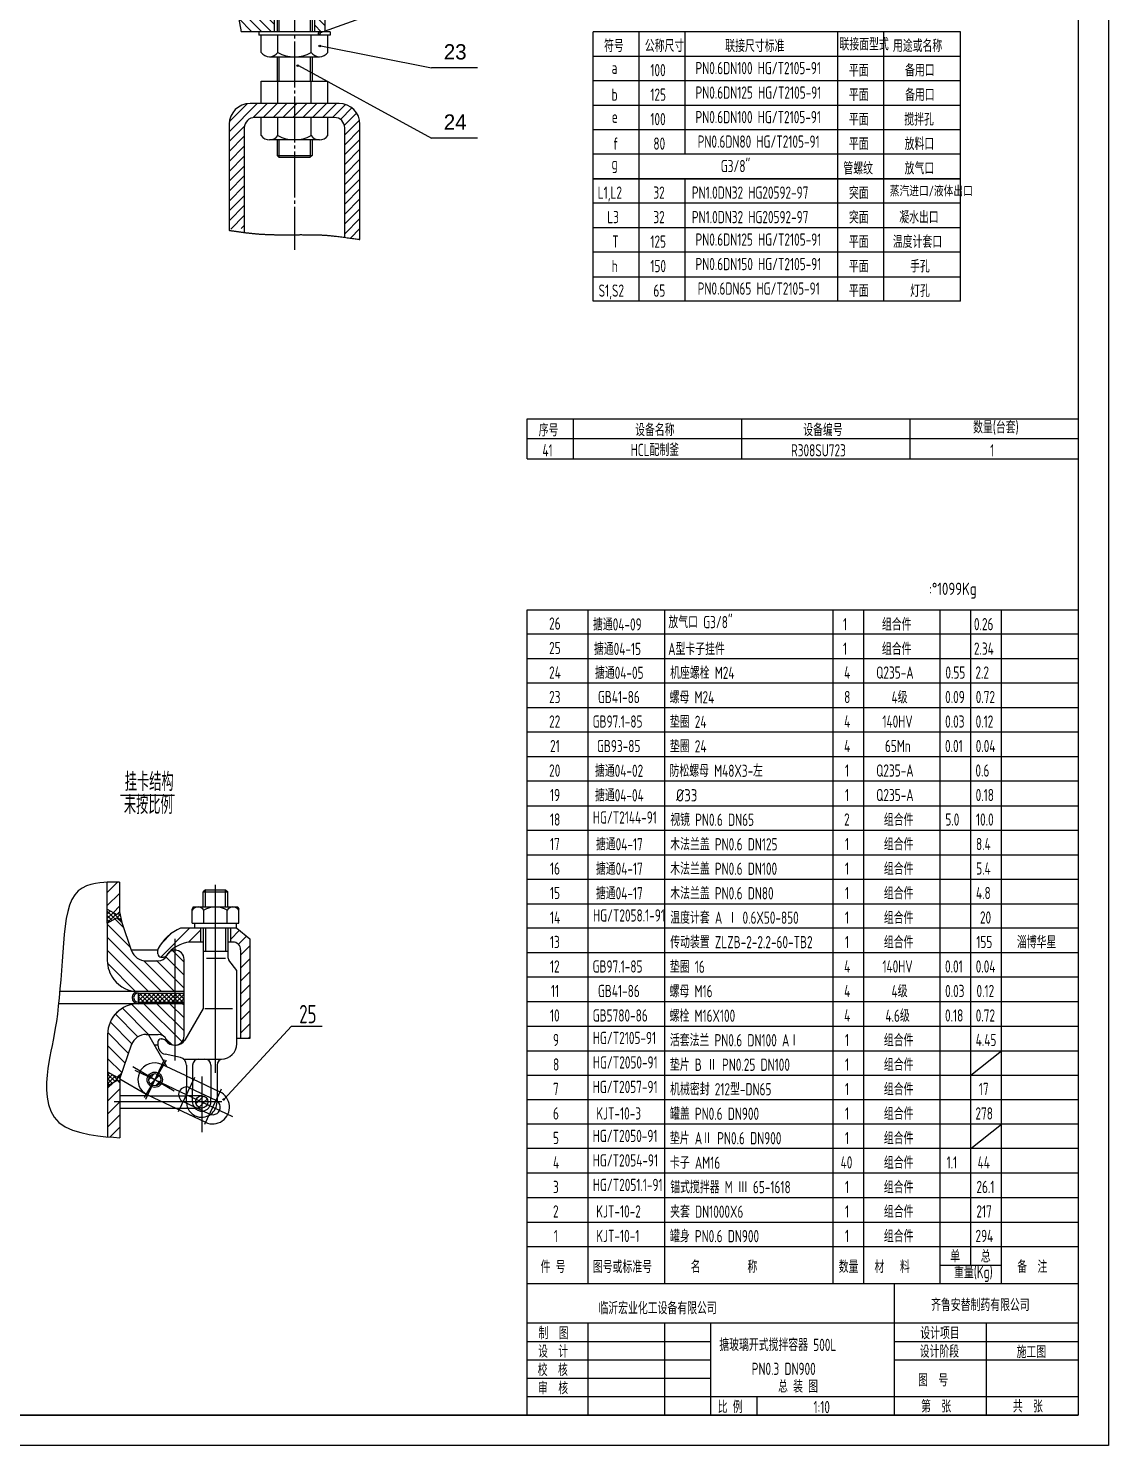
# Model space of a CAD drawing. Extents: x 184 to 1198, y -216 to 625.
# Drawn here: x 845.3 to 1198.3, y -216.1 to 246.8 of the extents above; entities that cross this region are included whole.
import ezdxf

# ---------------------------------------------------------------- set-up
doc = ezdxf.new("R2010")
doc.units = 0
doc.linetypes.add('DASHDOT', pattern=[18, 15, -1, 1, -1])
doc.layers.get('0').update_dxf_attribs({"color": 8, "linetype": 'CONTINUOUS'})
for name, color, linetype in [('0-EQUIPMENT', 7, 'CONTINUOUS'), ('1', 8, 'CONTINUOUS'), ('2', 94, 'DASHDOT')]:
    doc.layers.add(name, color=color, linetype=linetype)
doc.styles.add('HZTXT', font='tssdeng.shx', dxfattribs={"width": 0.8, "bigfont": 'tssdchn.shx'})
doc.styles.add('STYLE1', font='cadt_en.shx', dxfattribs={"width": 0.650136, "bigfont": 'cadt_hz.shx'})

# ---------------------------------------------------------------- blocks, each defined once
blk = doc.blocks.new('*U104')
for p, q in [((940.07, 260.65), (977.04, 291.91)), ((910.66, 282.38), (910.59, 282.33)), ((910.73, 282.43), (910.66, 282.38)), ((910.8, 282.48), (910.73, 282.43)), ((910.87, 282.52), (910.8, 282.48)), ((910.94, 282.57), (910.87, 282.52)), ((911.01, 282.61), (910.94, 282.57)), ((911.08, 282.66), (911.01, 282.61)), ((911.15, 282.7), (911.08, 282.66)), ((911.22, 282.75), (911.15, 282.7)), ((911.28, 282.8), (911.22, 282.75)), ((911.35, 282.85), (911.28, 282.8)), ((911.42, 282.9), (911.35, 282.85)), ((911.48, 282.95), (911.42, 282.9)), ((911.55, 283), (911.48, 282.95)), ((911.61, 283.06), (911.55, 283)), ((911.68, 283.11), (911.61, 283.06)), ((911.74, 283.17), (911.68, 283.11)), ((911.8, 283.24), (911.74, 283.17)), ((911.86, 283.3), (911.8, 283.24)), ((911.92, 283.37), (911.86, 283.3)), ((911.98, 283.44), (911.92, 283.37)), ((912.04, 283.52), (911.98, 283.44)), ((912.09, 283.59), (912.04, 283.52)), ((912.14, 283.67), (912.09, 283.59)), ((912.2, 283.74), (912.14, 283.67)), ((912.25, 283.82), (912.2, 283.74)), ((912.3, 283.9), (912.25, 283.82)), ((912.35, 283.98), (912.3, 283.9)), ((912.39, 284.06), (912.35, 283.98)), ((912.44, 284.14), (912.39, 284.06)), ((912.48, 284.22), (912.44, 284.14)), ((912.52, 284.3), (912.48, 284.22)), ((912.57, 284.38), (912.52, 284.3)), ((912.61, 284.46), (912.57, 284.38)), ((912.65, 284.53), (912.61, 284.46)), ((912.68, 284.61), (912.65, 284.53)), ((912.72, 284.68), (912.68, 284.61)), ((912.75, 284.74), (912.72, 284.68)), ((912.78, 284.8), (912.75, 284.74)), ((912.8, 284.85), (912.78, 284.8)), ((912.82, 284.9), (912.8, 284.85)), ((908.16, 279.74), (908.12, 279.61)), ((908.21, 279.89), (908.16, 279.74)), ((908.27, 280.06), (908.21, 279.89)), ((908.34, 280.23), (908.27, 280.06)), ((908.4, 280.4), (908.34, 280.23)), ((908.47, 280.57), (908.4, 280.4)), ((908.54, 280.71), (908.47, 280.57)), ((908.6, 280.84), (908.54, 280.71)), ((908.66, 280.93), (908.6, 280.84)), ((908.72, 281), (908.66, 280.93)), ((908.77, 281.05), (908.72, 281)), ((908.83, 281.09), (908.77, 281.05)), ((908.88, 281.11), (908.83, 281.09)), ((908.93, 281.12), (908.88, 281.11)), ((908.98, 281.14), (908.93, 281.12)), ((909.04, 281.16), (908.98, 281.14)), ((909.09, 281.19), (909.04, 281.16)), ((909.15, 281.22), (909.09, 281.19)), ((909.21, 281.27), (909.15, 281.22)), ((909.28, 281.32), (909.21, 281.27)), ((909.34, 281.37), (909.28, 281.32)), ((909.41, 281.43), (909.34, 281.37)), ((909.47, 281.48), (909.41, 281.43)), ((909.54, 281.54), (909.47, 281.48)), ((909.61, 281.6), (909.54, 281.54)), ((909.68, 281.65), (909.61, 281.6)), ((909.74, 281.71), (909.68, 281.65)), ((909.81, 281.76), (909.74, 281.71)), ((909.88, 281.82), (909.81, 281.76)), ((909.95, 281.87), (909.88, 281.82)), ((910.02, 281.92), (909.95, 281.87)), ((910.09, 281.97), (910.02, 281.92)), ((910.16, 282.03), (910.09, 281.97)), ((910.23, 282.08), (910.16, 282.03)), ((910.3, 282.13), (910.23, 282.08)), ((910.37, 282.18), (910.3, 282.13)), ((910.44, 282.23), (910.37, 282.18)), ((910.52, 282.28), (910.44, 282.23)), ((910.59, 282.33), (910.52, 282.28)), ((927.15, 276.41), (927.15, 269.04)), ((937.44, 276.41), (937.44, 269.04)), ((927.15, 259.42), (927.15, 245.69)), ((937.44, 259.42), (937.44, 245.69)), ((940.58, 245.28), (977.04, 258.46)), ((940.84, 241.03), (977.04, 233.85)), ((927.15, 237.5), (927.15, 229.57)), ((937.44, 237.5), (937.44, 229.57)), ((933.6, 234.61), (977.04, 210.92)), ((910.91, 216.26), (916.9, 222.25)), ((910.91, 213.03), (920.13, 222.25)), ((918.79, 217.68), (923.37, 222.25)), ((922.03, 217.68), (926.6, 222.25)), ((925.26, 217.68), (929.83, 222.25)), ((928.49, 217.68), (933.07, 222.25)), ((931.73, 217.68), (936.3, 222.25, 6.28)), ((934.96, 217.68), (939.54, 222.25)), ((938.2, 217.68), (942.77, 222.25)), ((941.43, 217.68), (946.01, 222.25)), ((944.67, 217.68), (948.91, 221.92)), ((951.03, 220.81), (947.26, 217.04)), ((952.58, 219.12), (948.59, 215.13)), ((910.91, 209.79), (915.88, 214.77)), ((948.7, 212.01), (953.52, 216.83)), ((948.7, 208.77), (953.68, 213.75)), ((910.91, 206.56), (915.88, 211.53)), ((927.15, 210.36), (927.15, 204.72)), ((937.44, 210.36), (937.44, 204.72)), ((948.7, 205.54), (953.68, 210.52)), ((910.91, 203.32), (915.88, 208.3)), ((910.91, 200.09), (915.88, 205.06)), ((948.7, 202.31), (953.68, 207.28)), ((948.7, 199.07), (953.68, 204.05)), ((910.91, 196.85), (915.88, 201.83)), ((948.7, 195.84), (953.68, 200.81)), ((910.91, 193.62), (915.88, 198.59)), ((910.91, 190.39), (915.88, 195.36)), ((948.7, 192.6), (953.68, 197.58)), ((910.91, 187.15), (915.88, 192.13)), ((948.7, 189.37), (953.68, 194.34)), ((948.7, 186.13), (953.68, 191.11)), ((910.91, 183.92), (915.88, 188.89)), ((911.46, 181.23), (915.88, 185.66)), ((948.7, 182.9), (953.68, 187.87)), ((910.91, 180.84), (911.02, 180.82)), ((911.02, 180.82), (911.16, 180.8)), ((911.16, 180.8), (911.32, 180.77)), ((911.32, 180.77), (911.49, 180.74)), ((911.49, 180.74), (911.69, 180.71)), ((911.69, 180.71), (911.89, 180.68)), ((911.89, 180.68), (912.11, 180.65)), ((912.11, 180.65), (912.34, 180.61)), ((912.34, 180.61), (912.58, 180.58)), ((912.58, 180.58), (912.83, 180.54)), ((912.83, 180.54), (913.07, 180.5)), ((914.85, 181.39), (915.88, 182.42)), ((948.7, 179.66), (953.68, 184.64)), ((953.68, 181.4), (950.58, 178.3)), ((913.07, 180.5), (913.33, 180.47)), ((913.33, 180.47), (913.59, 180.43)), ((913.59, 180.43), (913.84, 180.39)), ((913.84, 180.39), (914.1, 180.36)), ((914.1, 180.36), (914.37, 180.32)), ((914.37, 180.32), (914.62, 180.28)), ((914.62, 180.28), (914.88, 180.25)), ((914.88, 180.25), (915.14, 180.22)), ((915.14, 180.22), (915.4, 180.18)), ((915.4, 180.18), (915.66, 180.15)), ((915.66, 180.15), (915.91, 180.12)), ((915.91, 180.12), (916.17, 180.08)), ((916.17, 180.08), (916.43, 180.05)), ((916.43, 180.05), (916.69, 180.02)), ((916.69, 180.02), (916.95, 179.99)), ((916.95, 179.99), (917.21, 179.96)), ((917.21, 179.96), (917.46, 179.93)), ((917.46, 179.93), (917.72, 179.9)), ((917.72, 179.9), (917.98, 179.88)), ((917.98, 179.88), (918.24, 179.85)), ((918.24, 179.85), (918.5, 179.82)), ((918.5, 179.82), (918.76, 179.8)), ((918.76, 179.8), (919.01, 179.77)), ((919.01, 179.77), (919.27, 179.75)), ((919.27, 179.75), (919.52, 179.73)), ((919.52, 179.73), (919.77, 179.7)), ((919.77, 179.7), (920.03, 179.68)), ((920.03, 179.68), (920.28, 179.66)), ((920.28, 179.66), (920.53, 179.64)), ((920.53, 179.64), (920.77, 179.62)), ((920.77, 179.62), (921.02, 179.61)), ((921.02, 179.61), (921.27, 179.59)), ((921.27, 179.59), (921.51, 179.57)), ((921.51, 179.57), (921.75, 179.56)), ((921.75, 179.56), (921.99, 179.54)), ((921.99, 179.54), (922.23, 179.53)), ((922.23, 179.53), (922.47, 179.52)), ((922.47, 179.52), (922.71, 179.5)), ((922.71, 179.5), (922.95, 179.49)), ((922.95, 179.49), (923.19, 179.48)), ((923.19, 179.48), (923.42, 179.47)), ((923.42, 179.47), (923.66, 179.46)), ((923.66, 179.46), (923.89, 179.45)), ((923.89, 179.45), (924.12, 179.44)), ((924.12, 179.44), (924.36, 179.44)), ((924.36, 179.44), (924.59, 179.43)), ((924.59, 179.43), (924.82, 179.42)), ((924.82, 179.42), (925.05, 179.42)), ((925.05, 179.42), (925.28, 179.41)), ((925.28, 179.41), (925.51, 179.41)), ((925.51, 179.41), (925.74, 179.4)), ((925.74, 179.4), (925.97, 179.4)), ((925.97, 179.4), (926.19, 179.39)), ((926.19, 179.39), (926.42, 179.39)), ((926.42, 179.39), (926.65, 179.39)), ((926.65, 179.39), (926.87, 179.38)), ((926.87, 179.38), (927.1, 179.38)), ((927.1, 179.38), (927.33, 179.38)), ((927.33, 179.38), (927.55, 179.38)), ((927.55, 179.38), (927.78, 179.38)), ((927.78, 179.38), (928, 179.37)), ((928, 179.37), (928.23, 179.37)), ((928.23, 179.37), (928.45, 179.37)), ((928.45, 179.37), (928.67, 179.37)), ((928.67, 179.37), (928.9, 179.37)), ((928.9, 179.37), (929.12, 179.37)), ((929.12, 179.37), (929.34, 179.37)), ((929.34, 179.37), (929.56, 179.37)), ((929.56, 179.37), (929.78, 179.37)), ((929.78, 179.37), (930, 179.38)), ((930, 179.38), (930.22, 179.38)), ((930.22, 179.38), (930.44, 179.38)), ((930.44, 179.38), (930.66, 179.38)), ((930.66, 179.38), (930.88, 179.38)), ((930.88, 179.38), (931.09, 179.38)), ((931.09, 179.38), (931.31, 179.39)), ((931.31, 179.39), (931.53, 179.39)), ((931.53, 179.39), (931.75, 179.39)), ((931.75, 179.39), (931.97, 179.39)), ((931.97, 179.39), (932.18, 179.39)), ((932.18, 179.39), (932.4, 179.4)), ((932.4, 179.4), (932.62, 179.4)), ((932.62, 179.4), (932.84, 179.4)), ((932.84, 179.4), (933.06, 179.4)), ((933.06, 179.4), (933.28, 179.4)), ((933.28, 179.4), (933.5, 179.4)), ((933.5, 179.4), (933.72, 179.4)), ((933.72, 179.4), (933.95, 179.4)), ((933.95, 179.4), (934.17, 179.41)), ((934.17, 179.41), (934.4, 179.41)), ((934.4, 179.41), (934.62, 179.41)), ((934.62, 179.41), (934.85, 179.4)), ((934.85, 179.4), (935.08, 179.4)), ((935.08, 179.4), (935.31, 179.4)), ((935.31, 179.4), (935.54, 179.4)), ((935.54, 179.4), (935.78, 179.4)), ((935.78, 179.4), (936.01, 179.4)), ((936.01, 179.4), (936.25, 179.39)), ((936.25, 179.39), (936.48, 179.39)), ((936.48, 179.39), (936.72, 179.39)), ((936.72, 179.39), (936.95, 179.38)), ((936.95, 179.38), (937.19, 179.38)), ((937.19, 179.38), (937.42, 179.37)), ((937.42, 179.37), (937.65, 179.37)), ((937.65, 179.37), (937.88, 179.37)), ((937.88, 179.37), (938.11, 179.36)), ((938.11, 179.36), (938.34, 179.36)), ((938.34, 179.36), (938.57, 179.35)), ((938.57, 179.35), (938.79, 179.35)), ((938.79, 179.35), (939.01, 179.34)), ((939.01, 179.34), (939.23, 179.34)), ((939.23, 179.34), (939.44, 179.34)), ((939.44, 179.34), (939.65, 179.33)), ((939.65, 179.33), (939.86, 179.33)), ((939.86, 179.33), (940.06, 179.32)), ((940.06, 179.32), (940.27, 179.32)), ((940.27, 179.32), (940.47, 179.31)), ((940.47, 179.31), (940.67, 179.31)), ((940.67, 179.31), (940.87, 179.3)), ((940.87, 179.3), (941.07, 179.3)), ((941.07, 179.3), (941.27, 179.29)), ((941.27, 179.29), (941.48, 179.28)), ((941.48, 179.28), (941.68, 179.27)), ((941.68, 179.27), (941.9, 179.26)), ((941.9, 179.26), (942.11, 179.25)), ((942.11, 179.25), (942.34, 179.24)), ((942.34, 179.24), (942.57, 179.22)), ((942.57, 179.22), (942.81, 179.21)), ((942.81, 179.21), (943.07, 179.19)), ((943.07, 179.19), (943.34, 179.16)), ((943.34, 179.16), (943.62, 179.14)), ((943.62, 179.14), (943.91, 179.11)), ((943.91, 179.11), (944.23, 179.08)), ((944.23, 179.08), (944.56, 179.04)), ((944.56, 179.04), (944.91, 179)), ((944.91, 179), (945.27, 178.96)), ((945.27, 178.96), (945.65, 178.92)), ((945.65, 178.92), (946.04, 178.87)), ((946.04, 178.87), (946.44, 178.82)), ((946.44, 178.82), (946.85, 178.77)), ((946.85, 178.77), (947.27, 178.72)), ((947.27, 178.72), (947.7, 178.66)), ((947.7, 178.66), (948.13, 178.6)), ((948.13, 178.6), (948.57, 178.54)), ((948.57, 178.54), (949.01, 178.48)), ((949.01, 178.48), (949.45, 178.42)), ((949.45, 178.42), (949.89, 178.36)), ((949.89, 178.36), (950.33, 178.3)), ((950.33, 178.3), (950.78, 178.24)), ((950.78, 178.24), (951.21, 178.18)), ((951.21, 178.18), (951.64, 178.12)), ((951.64, 178.12), (952.06, 178.06)), ((952.06, 178.06), (952.45, 178)), ((952.45, 178), (952.82, 177.95)), ((952.82, 177.95), (953.15, 177.9)), ((953.15, 177.9), (953.44, 177.86)), ((953.44, 177.86), (953.68, 177.82))]:
    blk.add_line(p, q)
for centre in [(939.78, 260.65), (940.37, 245.1), (940.55, 241.03), (933.32, 234.61)]:
    blk.add_circle(centre, 0.286)
at = {"layer": '1'}
for p, q in [((992.04, 291.91), (977.04, 291.91, 1)), ((917.54, 263.13), (912.82, 284.9)), ((913.19, 283.18), (912.92, 283.45)), ((910.99, 266.36), (908.12, 279.61)), ((915.88, 270.79), (908.41, 278.26)), ((914.98, 274.92), (909.11, 280.8)), ((914.09, 279.05), (911.02, 282.13)), ((916.78, 266.66), (909.31, 274.13)), ((926.57, 275.84), (927.15, 276.41)), ((926.57, 275.84), (926.57, 269.04)), ((938.01, 275.84), (926.57, 275.84)), ((927.15, 276.41), (937.44, 276.41)), ((938.01, 275.84), (937.44, 276.41)), ((938.01, 275.84), (938.01, 269.04)), ((917.98, 262.23), (910.2, 270)), ((940.46, 269.04), (924.12, 269.04, 6.28)), ((910.99, 266.36), (914.85, 245.69)), ((925.72, 251.25), (911.08, 265.89)), ((921.4, 261.42), (921.4, 267.61, 6.28)), ((926.84, 261.42), (926.84, 267.61)), ((937.74, 261.42), (937.74, 267.61, 6.28)), ((943.19, 261.42), (943.19, 267.61)), ((925.72, 248.02), (911.82, 261.91)), ((925.72, 254.49), (919.99, 260.21)), ((943.19, 261.42), (921.4, 261.42)), ((922.83, 261.42), (922.83, 259.42)), ((942.3, 259.42), (922.9, 259.42)), ((925.72, 257.72), (924.02, 259.42)), ((925.72, 245.69), (925.72, 259.42)), ((926.57, 259.42), (926.57, 245.69)), ((933.37, 261.42), (931.37, 259.42)), ((932.29, 259.42), (934.29, 261.42)), ((938.01, 259.42), (938.01, 245.69)), ((938.87, 245.69), (938.87, 259.42)), ((942.3, 257.31), (940.19, 259.42, 1)), ((941.76, 261.42), (941.76, 259.42)), ((942.3, 245.69), (942.3, 259.42)), ((924.8, 245.69), (912.57, 257.93)), ((942.3, 254.08), (938.87, 257.51)), ((992.04, 258.46), (977.04, 258.46)), ((921.57, 245.69), (913.31, 253.96)), ((918.34, 245.69), (914.05, 249.98)), ((942.3, 250.84), (938.87, 254.27)), ((942.3, 247.61), (938.87, 251.04)), ((915.1, 245.69), (914.79, 246)), ((943.94, 245.69), (914.85, 245.69)), ((920.63, 245.69), (920.63, 244.55)), ((940.98, 245.69), (938.87, 247.8)), ((943.94, 245.69), (943.94, 244.55)), ((943.94, 244.55), (920.63, 244.55)), ((921.4, 238.93), (921.4, 244.55)), ((926.84, 238.93), (926.84, 244.55)), ((937.74, 238.93), (937.74, 244.55, 6.28)), ((943.19, 238.93), (943.19, 244.55)), ((924.12, 237.5), (940.46, 237.5)), ((926.57, 237.5), (926.57, 229.57, 6.28)), ((938.01, 237.5), (938.01, 229.57)), ((992.04, 233.85), (977.04, 233.85)), ((921.4, 222.25), (921.4, 229.57)), ((921.4, 229.57), (943.19, 229.57)), ((926.84, 222.25), (926.84, 229.57)), ((937.74, 222.25), (937.74, 229.57)), ((943.19, 222.25), (943.19, 229.57)), ((946.82, 222.25), (917.77, 222.25)), ((945.27, 217.68), (919.31, 217.68)), ((921.4, 211.79), (921.4, 217.68)), ((926.84, 211.79), (926.84, 217.68, 6.28)), ((937.74, 211.79), (937.74, 217.68, 6.28)), ((943.19, 211.79), (943.19, 217.68)), ((910.91, 215.39), (910.91, 180.84)), ((915.88, 214.25), (915.88, 180.12)), ((948.7, 178.56), (948.7, 214.25)), ((953.68, 177.82), (953.68, 215.39)), ((940.46, 210.36), (924.12, 210.36)), ((926.57, 210.36), (926.57, 205.3)), ((938.01, 210.36), (938.01, 205.3, 6.28)), ((992.04, 210.92), (977.04, 210.92)), ((926.57, 205.3), (927.15, 204.72)), ((926.57, 205.3), (938.01, 205.3)), ((927.15, 204.72), (937.44, 204.72)), ((938.01, 205.3), (937.44, 204.72))]:
    blk.add_line(p, q, dxfattribs=at)
for centre, radius, start, end in [((924.12, 265.73), 3.31, 34.6147, 145.3853), ((932.29, 257.95), 11.09, 60.5915, 119.4085), ((940.46, 265.73), 3.31, 34.6147, 145.3853), ((922.9, 265.14), 5.72, 200.5434, 270), ((924.12, 240.81), 3.31, 214.6147, 325.3853), ((932.29, 248.59), 11.09, 240.5915, 299.4085), ((940.46, 240.81), 3.31, 214.6147, 325.3853), ((917.77, 215.39), 6.86, 90, 180), ((946.82, 215.39), 6.86, 0, 90), ((919.31, 214.25), 3.43, 90, 180), ((945.27, 214.25), 3.43, 0, 90), ((924.12, 213.67), 3.31, 214.6147, 325.3853), ((932.29, 221.45), 11.09, 240.5915, 299.4085), ((940.46, 213.67), 3.31, 214.6147, 325.3853)]:
    blk.add_arc(centre, radius, start, end, dxfattribs=at)
at = {"layer": '2'}
blk.add_line((932.29, 278.52), (932.29, 174.49), dxfattribs=at)
at = {"style": 'STYLE1'}
for s, p in [('21', (981.06, 294.68)), ('22', (981.06, 261.23)), ('23', (981.06, 236.62)), ('24', (981.06, 213.69))]:
    blk.add_text(s, height=5, dxfattribs=at).set_placement(p)
blk = doc.blocks.new('*U157')
for p, q in [((876.06, -73.22), (884.62, -81.78)), ((879.09, -72.01), (889.26, -82.18)), ((883.11, -71.78), (895.53, -84.21)), ((887.35, -71.78), (896.23, -80.66)), ((891.59, -71.78), (896.23, -76.42)), ((895.84, -71.78), (896.23, -72.18, 1)), ((872.08, -77.73), (879.19, -84.83)), ((873.77, -75.17), (881.14, -82.55)), ((871.25, -81.14), (878.09, -87.98)), ((890.38, -83.3), (892.17, -85.09)), ((871.23, -85.36), (877, -91.14)), ((871.23, -89.6), (875.89, -94.27))]:
    blk.add_line(p, q)
blk = doc.blocks.new('*U158')
for p, q in [((868.65, -32.25), (867.23, -32.46)), ((869.96, -32.14), (868.65, -32.25)), ((871.13, -32.09), (869.96, -32.14)), ((872.11, -32.05), (871.13, -32.09)), ((872.91, -32.03), (872.11, -32.05)), ((873.55, -32.02), (872.91, -32.03)), ((874.06, -32.01), (873.55, -32.02)), ((874.45, -32.02), (874.06, -32.01)), ((874.75, -32.02), (874.45, -32.02)), ((874.96, -32.03), (874.75, -32.02)), ((875.13, -32.04), (874.96, -32.03, 1)), ((860.5, -36.18), (859.56, -37.72)), ((861.64, -34.94), (860.5, -36.18)), ((862.93, -33.99), (861.64, -34.94)), ((864.33, -33.29), (862.93, -33.99)), ((865.78, -32.79), (864.33, -33.29)), ((867.23, -32.46), (865.78, -32.79)), ((858.2, -41.64), (857.73, -43.96)), ((858.81, -39.55), (858.2, -41.64)), ((859.56, -37.72), (858.81, -39.55)), ((857.73, -43.96), (857.36, -46.48)), ((857.06, -49.16), (856.81, -51.97)), ((857.36, -46.48), (857.06, -49.16)), ((856.59, -54.9), (856.36, -57.89)), ((856.81, -51.97), (856.59, -54.9)), ((856.36, -57.89), (856.13, -60.91)), ((855.89, -63.93), (855.64, -66.91)), ((856.13, -60.91), (855.89, -63.93)), ((855.64, -66.91), (855.38, -69.8)), ((855.1, -72.57), (854.8, -75.18)), ((855.38, -69.8), (855.1, -72.57)), ((854.48, -77.59), (854.14, -79.78)), ((854.8, -75.18), (854.48, -77.59)), ((853.79, -81.77), (853.43, -83.64)), ((854.14, -79.78), (853.79, -81.77)), ((852.7, -87.21), (852.36, -89.01)), ((853.06, -85.44), (852.7, -87.21)), ((853.43, -83.64), (853.06, -85.44)), ((852.03, -90.9), (851.72, -92.94)), ((852.36, -89.01), (852.03, -90.9)), ((851.46, -95.15), (851.29, -97.49)), ((851.72, -92.94), (851.46, -95.15)), ((851.29, -97.49), (851.26, -99.9)), ((851.26, -99.9), (851.44, -102.3)), ((851.44, -102.3), (851.88, -104.63)), ((851.88, -104.63), (852.64, -106.82)), ((852.64, -106.82), (853.77, -108.81)), ((853.77, -108.81), (855.34, -110.53)), ((855.34, -110.53), (857.37, -111.93)), ((857.37, -111.93), (859.77, -113.02)), ((859.77, -113.02), (862.43, -113.86)), ((862.43, -113.86), (865.21, -114.48)), ((865.21, -114.48), (868, -114.91)), ((868, -114.91), (870.68, -115.2)), ((870.68, -115.2), (873.13, -115.39)), ((873.13, -115.39), (875.23, -115.51))]:
    blk.add_line(p, q)

msp = doc.modelspace()

# ---------------------------------------------------------------- linework, layer by layer
for p, q in [((1198.27989, 624.90341), (1198.27989, -216.09659)), ((828.27989, -206.09659), (1008.27989, -206.09659, 1)), ((1198.27989, -216.09659), (604.27989, -216.09659))]:
    msp.add_line(p, q)
at = {"layer": '0-EQUIPMENT'}
for p, q in [((1149.84382, 245.64899), (1029.84382, 245.64899, 1)), ((1029.84382, 157.64899), (1029.84382, 245.64899)), ((1044.84382, 157.64899), (1044.84382, 245.64899)), ((1059.84382, 245.64899), (1059.84382, 205.64899, 1)), ((1109.84382, 157.64899), (1109.84382, 245.64899)), ((1124.84382, 157.64899), (1124.84382, 245.64899)), ((1149.84382, 157.64899), (1149.84382, 245.64899, 1)), ((1149.84382, 237.64899), (1029.84382, 237.64899)), ((1149.84382, 229.64899), (1029.84382, 229.64899)), ((1029.84382, 221.64899), (1149.84382, 221.64899, 1)), ((1149.84382, 213.64899), (1029.84382, 213.64899)), ((1149.84382, 205.64899), (1029.84382, 205.64899, 1)), ((1149.84382, 197.64899), (1029.84382, 197.64899, 1)), ((1029.84382, 197.64899), (1149.84382, 197.64899)), ((1059.84382, 197.64899), (1059.84382, 157.64899, 1)), ((1149.84382, 189.64899), (1029.84382, 189.64899)), ((1149.84382, 181.64899), (1029.84382, 181.64899, 1)), ((1149.84382, 173.64899), (1029.84382, 173.64899, 1)), ((1029.84382, 165.64899), (1149.84382, 165.64899, 1)), ((1149.84382, 157.64899), (1029.84382, 157.64899)), ((1008.27989, 106.23404), (1008.27989, 119.23404)), ((1008.27989, 119.23404), (1188.27989, 119.23404)), ((1023.27989, 119.23404), (1023.27989, 106.23404)), ((1078.27989, 119.23404), (1078.27989, 106.23404, 1)), ((1133.27989, 119.23404), (1133.27989, 106.23404)), ((1188.27989, 112.73404), (1008.27989, 112.73404, 1)), ((1008.27989, 106.23404), (1188.27989, 106.23404, 1)), ((1008.27989, 56.90341), (1188.27989, 56.90341, 1)), ((1008.27989, -206.09659), (1008.27989, 56.90341)), ((1028.27989, -163.09659), (1028.27989, 56.90341)), ((1053.27989, -163.09659), (1053.27989, 56.90341)), ((1108.27989, -163.09659), (1108.27989, 56.90341)), ((1118.27989, -163.09659), (1118.27989, 56.90341)), ((1143.27989, -163.09659), (1143.27989, 56.90341)), ((1153.27989, -157.09659), (1153.27989, 56.90341)), ((1163.27989, -163.09659), (1163.27989, 56.90341)), ((1188.27989, 48.90341), (1008.27989, 48.90341)), ((1188.27989, 40.90341), (1008.27989, 40.90341)), ((1188.27989, 32.90341), (1008.27989, 32.90341)), ((1188.27989, 24.90341), (1008.27989, 24.90341)), ((1188.27989, 16.90341), (1008.27989, 16.90341, 1)), ((1188.27989, 8.90341), (1008.27989, 8.90341)), ((1188.27989, 0.90341), (1008.27989, 0.90341)), ((893.05915, -3.71987), (875.44329, -3.71987, 1)), ((1008.27989, -7.09659), (1188.27989, -7.09659)), ((1008.27989, -15.09659), (1188.27989, -15.09659, 1)), ((1008.27989, -23.09659), (1188.27989, -23.09659)), ((871.12573, -35.47016), (874.60235, -31.99354)), ((871.12573, -45.46385), (871.12573, -32.08648)), ((875.12573, -32.04285), (875.12573, -41.76541)), ((1008.27989, -31.09659), (1188.27989, -31.09659)), ((871.12573, -39.7128), (875.12573, -35.7128)), ((903.22049, -34.52056), (902.47049, -35.27056)), ((902.47049, -35.27056), (910.47049, -35.27056)), ((902.47049, -40.16036), (902.47049, -35.27056)), ((903.22049, -34.52056), (909.72049, -34.52056, 6.28319)), ((903.22049, -40.16036), (903.22049, -34.52056)), ((906.47049, -94.32653), (906.47049, -32.88824)), ((909.72049, -34.52056), (910.47049, -35.27056)), ((909.72049, -40.16036), (909.72049, -34.52056)), ((910.47049, -40.16036), (910.47049, -35.27056)), ((871.12573, -40.84505), (874.24511, -42.64603)), ((871.12573, -41.12702), (871.30449, -40.94826)), ((871.12573, -42.54123), (872.20107, -41.46589)), ((873.60506, -44.03241), (871.12573, -41.55308)), ((873.09764, -41.98353), (875.12573, -39.95544)), ((899.19924, -40.16036), (898.84924, -40.91036)), ((898.84924, -45.4937), (898.84924, -40.91036)), ((899.19924, -40.16036), (913.74173, -40.16036)), ((902.65986, -45.4937), (902.65986, -41.16036)), ((910.28111, -45.4937), (910.28111, -41.16036)), ((913.74173, -40.16036), (914.09173, -40.91036)), ((914.09173, -45.4937), (914.09173, -40.91036)), ((1008.27989, -39.09659), (1188.27989, -39.09659)), ((871.12573, -43.95544), (873.09764, -41.98353)), ((871.12573, -45.36966), (873.99422, -42.50117)), ((872.70848, -44.55005), (871.12573, -42.96729)), ((871.12573, -45.46385), (874.24511, -43.66287)), ((871.81191, -45.06769), (871.12573, -44.38151)), ((871.12573, -45.46385), (871.12573, -57.65445)), ((878.62114, -53.29113), (871.12573, -45.79572)), ((875.75032, -44.76346), (872.79657, -41.80971)), ((876.38817, -46.81552), (873.60506, -44.03241)), ((874.24511, -42.64603), (875.12573, -41.76541)), ((874.24511, -43.66287), (875.8568, -45.27456)), ((874.24592, -43.66368), (875.30133, -42.60827)), ((875.37816, -42.97709), (874.64611, -42.24503, 1)), ((874.95303, -44.37079), (875.54516, -43.77866)), ((875.1431, -43.20483), (875.1048, -43.16653)), ((875.12573, -41.76541), (875.8568, -45.27456)), ((875.66013, -45.07789), (875.78899, -44.94904)), ((875.8568, -45.27456), (878.96364, -54.2844)), ((898.84924, -45.4937), (914.09173, -45.4937)), ((899.55693, -45.4937), (899.55693, -47.12105)), ((913.35093, -47.12105), (913.35093, -45.4937)), ((888.74182, -67.65445), (871.12573, -50.03836)), ((897.99563, -47.12105), (888.59483, -56.52185, 6.28319)), ((888.72067, -52.15337), (892.21932, -48.65471)), ((893.22713, -50.5805), (893.22713, -90.33621)), ((913.46466, -47.12105), (895.05693, -47.12105)), ((897.68147, -51.67785), (901.60242, -47.7569)), ((901.60242, -47.12105), (901.60242, -51.62105)), ((902.47049, -47.12105), (902.47049, -73.26897)), ((903.22049, -47.12105), (903.22049, -54.68232)), ((909.72049, -47.12105), (909.72049, -54.68232)), ((910.47049, -47.12105), (910.47049, -56.31735, 6.28319)), ((911.33855, -47.12105), (911.33855, -51.62105)), ((911.33855, -50.74869), (914.29615, -47.7911)), ((913.46466, -47.12105), (917.68849, -50.52477)), ((913.9664, -52.36348), (916.64555, -49.68433)), ((917.68849, -50.52477), (917.68849, -83.16726)), ((1188.27989, -47.09659), (1008.27989, -47.09659)), ((884.49918, -67.65445), (871.12573, -54.281)), ((887.62451, -54.2844), (878.96364, -54.2844, 6.28319)), ((887.62451, -55.52185), (887.62451, -54.28308)), ((893.22713, -54.2844), (892.01063, -54.2844, 6.28319)), ((892.32204, -54.26411), (896.12573, -58.0678)), ((902.47049, -51.62105), (898.12291, -51.62105)), ((910.47049, -54.68232), (902.47049, -54.68232)), ((912.18849, -51.62105), (910.47049, -51.62105)), ((914.68849, -55.88403), (917.68849, -52.88403)), ((914.68849, -54.12105), (914.68849, -83.16726)), ((1188.27989, -55.09659), (1008.27989, -55.09659)), ((880.21498, -67.61289), (871.16729, -58.5652)), ((892.98446, -67.65445), (882.9256, -57.59559)), ((883.79191, -57.7844), (887.77278, -57.7844)), ((887.2271, -57.65445), (896.12573, -66.55308)), ((888.62451, -56.52185), (889.51612, -56.52185)), ((890.15398, -56.33869), (896.12573, -62.31044)), ((896.22713, -67.7844), (896.22713, -57.2844, 6.28319)), ((909.7698, -57.00203), (903.54536, -57.00203, 6.28319)), ((913.4065, -60.91506), (910.86771, -57.51364)), ((914.68849, -60.12667), (917.68849, -57.12667)), ((896.22713, -82.2844), (896.22713, -62.51854)), ((913.4065, -84.84368), (913.4065, -60.91506)), ((914.68849, -64.36931), (917.68849, -61.36931)), ((1188.27989, -63.09659), (1008.27989, -63.09659)), ((896.22713, -67.7844), (855.55924, -67.7844)), ((881.22713, -69.5464), (882.48913, -68.2844, 6.28319)), ((881.22713, -68.2844), (881.22713, -71.2844)), ((881.22713, -70.96061), (883.90334, -68.2844, 6.28319)), ((881.22713, -68.2844), (896.22713, -68.2844)), ((883.10505, -71.2844), (881.22713, -69.40649)), ((884.51926, -71.2844), (881.51926, -68.2844)), ((882.31756, -71.2844), (885.31756, -68.2844)), ((885.93348, -71.2844), (882.93348, -68.2844)), ((883.73177, -71.2844), (886.73177, -68.2844, 6.28319)), ((887.34769, -71.2844), (884.34769, -68.2844)), ((885.14599, -71.2844), (888.14599, -68.2844)), ((888.7619, -71.2844), (885.7619, -68.2844)), ((886.5602, -71.2844), (889.5602, -68.2844)), ((890.17612, -71.2844), (887.17612, -68.2844)), ((887.97441, -71.2844), (890.97441, -68.2844)), ((891.59033, -71.2844), (888.59033, -68.2844)), ((889.38863, -71.2844), (892.38863, -68.2844)), ((893.00454, -71.2844), (890.00454, -68.2844)), ((890.80284, -71.2844), (893.22713, -68.86011)), ((893.22713, -70.09278), (891.41876, -68.2844)), ((893.22713, -68.67857), (892.83297, -68.2844)), ((893.22713, -68.86011), (893.80284, -68.2844)), ((893.22713, -70.27432), (895.21705, -68.2844)), ((895.83297, -71.2844), (893.22713, -68.67857)), ((893.63127, -71.2844), (896.22713, -68.68854)), ((896.22713, -70.26435), (894.24718, -68.2844)), ((896.22713, -68.85014), (895.6614, -68.2844)), ((914.68849, -68.61195), (917.68849, -65.61195)), ((896.22713, -71.7844), (855.17557, -71.7844, 6.28319)), ((873.47547, -75.46684), (874.90957, -74.03273, 6.28319)), ((881.69083, -71.2844), (881.22713, -70.8207)), ((881.22713, -71.2844), (896.22713, -71.2844)), ((892.21705, -71.2844), (893.22713, -70.27432)), ((894.41876, -71.2844), (893.22713, -70.09278, 6.28319)), ((895.04548, -71.2844), (896.22713, -70.10275)), ((902.47049, -73.26897), (896.47553, -83.61849)), ((902.9921, -73.3147), (912.00559, -73.3147)), ((914.68849, -72.85459), (917.68849, -69.85459)), ((1188.27989, -71.09659), (1008.27989, -71.09659)), ((914.68849, -77.09723), (917.68849, -74.09723)), ((914.68849, -81.33987), (917.68849, -78.33987)), ((871.22713, -81.7844), (871.22713, -93.975)), ((883.79191, -81.7844), (887.77278, -81.7844)), ((884.58688, -81.87659), (890.55572, -92.35809)), ((888.6708, -83.26335), (889.1708, -83.26335)), ((931.3194, -79.136), (909.16777, -103.0474)), ((917.68849, -83.16726), (913.4065, -83.16726)), ((917.10375, -83.16726), (917.68849, -82.58251)), ((931.3194, -79.136), (941.3194, -79.136)), ((1008.27989, -79.09659), (1188.27989, -79.09659)), ((875.22713, -96.2844), (879.16101, -84.87617)), ((887.6708, -85.2844), (886.52751, -85.2844)), ((887.6708, -84.26335), (887.6708, -85.3216, 6.28319)), ((896.47838, -83.61451), (896.47553, -83.61849)), ((1008.27989, -87.09659), (1188.27989, -87.09659)), ((1153.27989, -95.09659), (1163.27989, -87.09659, 1)), ((893.01324, -100.32163), (879.47096, -92.39547)), ((890.34641, -90.24915), (883.21399, -102.43529)), ((889.72703, -90.04661), (883.59253, -103.02973)), ((896.68561, -95.25445), (888.98544, -91.61613)), ((895.01021, -89.35351), (890.02313, -88.25085)), ((896.03384, -89.84368), (908.4065, -89.84368)), ((896.97049, -91.79456), (896.97049, -95.38905)), ((898.97049, -91.84368), (898.97049, -96.33405, 6.28319)), ((904.97049, -91.84368), (904.97049, -99.16903, 6.28319)), ((906.97049, -91.84368), (906.97049, -100.11403)), ((871.22713, -93.975), (874.36745, -95.78806)), ((871.22713, -93.975), (871.22713, -115.24547)), ((871.22713, -95.10275), (871.9421, -94.38779)), ((873.65651, -97.1912), (871.22713, -94.76183)), ((871.22713, -96.51696), (872.83867, -94.90542)), ((871.22713, -97.93118), (873.73525, -95.42306)), ((872.75993, -97.70884), (871.22713, -96.17604)), ((871.22713, -98.5938), (874.36745, -96.78074, 6.28319)), ((875.22713, -97.34761), (872.71155, -94.83203)), ((873.00541, -97.56712), (875.72135, -94.85117)), ((874.36745, -95.78806), (875.94083, -94.21467)), ((874.36745, -96.78074), (875.22713, -97.64043)), ((875.31713, -96.0234), (874.72462, -95.43089)), ((874.78672, -97.20002), (875.22713, -96.7596)), ((875.22713, -96.2844), (883.85757, -101.33571)), ((875.22713, -96.2844), (875.22713, -115.51315, 6.28319)), ((875.67975, -94.97181), (875.43173, -94.72378)), ((880.0991, -93.5004), (912.04222, -108.59346)), ((884.63631, -96.54281), (885.24656, -95.93256)), ((885.24656, -95.93256), (885.3454, -95.83372)), ((885.25992, -98.04052), (886.52895, -96.7715, 6.28319)), ((885.3454, -95.83372), (886.58962, -94.5895)), ((886.56798, -96.73247), (886.68353, -96.61692)), ((886.68353, -96.61692), (886.68719, -96.61326)), ((886.68719, -96.61326), (888.08734, -95.21311)), ((888.12782, -97.29395), (888.62495, -96.79681)), ((899.56588, -95.83819), (894.242, -107.10571)), ((896.68561, -95.25445), (907.89723, -100.55191)), ((896.97049, -95.38905), (896.97049, -98.94696)), ((898.97049, -96.33405), (898.97049, -99.65207, 6.28319)), ((901.97049, -95.52951), (901.97049, -113.684)), ((1008.27989, -95.09659), (1188.27989, -95.09659)), ((871.22713, -99.34539), (873.00541, -97.56712)), ((871.86336, -98.22648), (871.22713, -97.59025)), ((871.22713, -103.58803), (875.22713, -99.58803)), ((884.28613, -101.56181), (903.19791, -110.49759)), ((886.84363, -98.57814), (888.02166, -97.40011)), ((888.02166, -97.40011), (888.12782, -97.29395)), ((896.97049, -103.84368), (896.97049, -98.94696)), ((897.98405, -99.18598), (906.6156, -103.26437, 6.28319)), ((898.97049, -103.84368), (898.97049, -99.65207, 6.28319)), ((908.30855, -99.68138), (902.86086, -111.21093)), ((904.97049, -99.16903), (904.97049, -102.48706)), ((906.97049, -100.11403), (906.97049, -103.46919)), ((871.22713, -107.83067), (875.22713, -103.83067)), ((908.52637, -103.84368), (873.37402, -103.84368)), ((884.95141, -101.84368), (875.22713, -101.84368, 6.28319)), ((875.22713, -105.84368), (893.34834, -105.84368)), ((884.95141, -101.84368), (894.4478, -101.84368)), ((893.34834, -105.84368), (900.37064, -105.84368)), ((894.4478, -101.84368), (896.97049, -101.84368)), ((904.47954, -107.78513), (895.848, -103.70674)), ((898.97049, -101.84368), (896.97049, -101.84368)), ((901.97049, -101.84368), (898.97049, -101.84368)), ((900.06438, -104.44927), (900.66997, -103.84368)), ((901.97049, -105.84368), (900.37064, -105.84368)), ((900.66997, -103.84368), (901.09346, -103.42019)), ((901.02753, -105.60744), (901.97049, -104.66448)), ((901.09346, -103.42019), (901.97049, -102.54316)), ((901.97049, -102.54316), (902.57608, -101.93757)), ((901.97049, -104.66448), (902.53409, -104.10088)), ((902.53409, -104.10088), (902.79129, -103.84368)), ((902.79129, -103.84368), (903.73424, -102.90073)), ((904.97049, -103.84368), (904.97049, -102.58537, 6.28319)), ((906.97049, -103.84368), (906.97049, -103.46919)), ((1008.27989, -103.09659), (1188.27989, -103.09659)), ((871.22713, -112.07331), (875.22713, -108.07331)), ((871.98784, -115.30361), (875.22713, -112.06431)), ((1188.27989, -111.09659), (1008.27989, -111.09659)), ((1153.27989, -119.09659), (1163.27989, -111.09659, 1)), ((1188.27989, -119.09659), (1008.27989, -119.09659, 1)), ((1188.27989, -127.09659), (1008.27989, -127.09659)), ((1008.27989, -135.09659), (1188.27989, -135.09659)), ((1008.27989, -143.09659), (1188.27989, -143.09659, 1)), ((1008.27989, -151.09659), (1188.27989, -151.09659, 1)), ((1143.27989, -157.09659), (1163.27989, -157.09659, 1)), ((1008.27989, -163.09659), (1188.27989, -163.09659)), ((1128.27989, -206.09659), (1128.27989, -163.09659, 1)), ((1188.27989, -176.09659), (1008.27989, -176.09659, 1)), ((1028.27989, -206.09659), (1028.27989, -176.09659)), ((1053.27989, -206.09659), (1053.27989, -176.09659)), ((1068.27989, -206.09659), (1068.27989, -176.09659, 1)), ((1158.27989, -176.09659), (1158.27989, -206.09659)), ((1008.27989, -182.09659), (1068.27989, -182.09659)), ((1128.27989, -182.09659), (1188.27989, -182.09659)), ((1008.27989, -188.09659), (1068.27989, -188.09659)), ((1128.27989, -188.09659), (1188.27989, -188.09659, 1)), ((1008.27989, -194.09659), (1068.27989, -194.09659)), ((1008.27989, -200.09659), (1188.27989, -200.09659)), ((1083.27989, -200.09659), (1083.27989, -206.09659, 1)), ((1008.27989, -206.09659), (1188.27989, -206.09659))]:
    msp.add_line(p, q, dxfattribs=at)
for centre, radius in [((886.63578, -96.58897), 2.5), ((886.63578, -96.58897), 2.5), ((886.63578, -96.58897), 2), ((901.97049, -103.84368), 2), ((909.16777, -103.0474), 0.25)]:
    msp.add_circle(centre, radius, dxfattribs=at)
for centre, radius, start, end in [((900.75455, -42.47547), 2.31511, 34.6146661, 145.3853339), ((906.47049, -47.92079), 7.76043, 60.5915139, 119.4084861), ((912.18642, -42.47547), 2.31511, 34.6146661, 145.3853339), ((900.32386, -60.2579), 14.15335, 111.8472221, 152.5270692), ((883.79191, -52.7844), 5, 199.025606, 270), ((888.62451, -54.24233), 1, 149.0834416, 182.4090826), ((888.62451, -55.52185), 1, 180, 270), ((899.32817, -62.73246), 11.17658, 96.190684, 143.6292289), ((893.22713, -57.2844), 3, 141.1818797, 155.3756816), ((893.22713, -57.2844), 3, 83.3063586, 135.290203), ((893.22713, -57.2844), 3, 0, 90), ((912.18849, -54.12105), 2.5, 0, 90), ((881.12573, -57.65445), 10, 180, 218.4375758), ((887.77278, -54.7844), 3, 270, 335.3756816), ((889.51612, -55.52185), 1, 270, 323.6888371), ((912.47049, -56.31735), 2, 180, 216.7373434), ((881.22713, -57.7844), 10, 217.4931278, 270), ((881.22713, -69.7844), 2, 90, 270), ((881.22713, -69.7844), 1.5, 90, 270), ((881.22713, -81.7844), 10, 90, 180), ((883.79191, -86.7844), 5, 90, 160.974394), ((888.6708, -84.26335), 1, 90, 180), ((887.77278, -84.7844), 3, 24.6243184, 90), ((888.96721, -84.76335), 1.5, 39.237484, 90), ((893.22713, -82.2844), 3, 270, 360), ((890.6708, -85.3216), 3, 180, 257.5322811), ((893.22713, -81.2844), 4, 219.3396327, 324.3714875), ((893.22713, -82.2844), 3, 204.6243184, 276.6936414), ((908.4065, -84.84368), 5, 270, 360), ((886.63578, -96.58897), 5.5, 64.7093631, 244.7093631), ((894.47049, -91.79456), 2.5, 0, 77.5322811), ((900.97049, -91.84368), 2, 90, 180), ((902.97049, -91.84368), 2, 0, 90), ((908.97049, -91.84368), 2, 90, 180), ((896.91603, -101.44636), 2.5, 64.7093631, 244.7093631), ((905.54757, -105.52475), 5.5, 244.7093631, 424.7093631), ((901.97049, -103.84368), 5, 180, 184.6005709), ((901.97049, -103.84368), 5, 184.6005709, 305.244892), ((901.97049, -103.84368), 3, 180, 210.8688771), ((901.97049, -103.84368), 3, 210.8688771, 278.5498492), ((901.97049, -103.84368), 3, 278.5498492, 360), ((905.54757, -105.52475), 2.5, 244.7093631, 424.7093631), ((901.97049, -103.84368), 5, 305.244892, 360)]:
    msp.add_arc(centre, radius, start, end, dxfattribs=at)
at = {"layer": '1'}
for p, q in [((1188.27989, 599.90341), (1188.27989, -206.09659, 1)), ((1188.27989, -206.09659), (614.27989, -206.09659))]:
    msp.add_line(p, q, dxfattribs=at)

# ---------------------------------------------------------------- block references
at = {"layer": '0-EQUIPMENT'}
for name in ['*U104', '*U158', '*U157']:
    msp.add_blockref(name, (0, 0), dxfattribs=at)

# ---------------------------------------------------------------- texts
at = {"layer": '0-EQUIPMENT', "style": 'HZTXT', "width": 0.7}
for s, height, p in [('符号', 4, (1033.41355, 239.05962)), ('公称尺寸', 4, (1046.73291, 239.07915)), ('联接尺寸标准', 4, (1073.02371, 239.05962)), ('联接面型式', 4, (1110.33656, 239.59312)), ('用途或名称', 4, (1127.80379, 239.07915)), ('a', 4, (1035.87357, 231.92774)), ('100', 4, (1048.54829, 231.14649)), ('PN0.6DN100 HG/T2105-91', 4, (1063.28805, 231.80939)), ('平面', 4, (1113.41355, 231.05962)), ('备用口', 4, (1131.76336, 231.07915)), ('b', 4, (1035.87357, 223.14649)), ('125', 4, (1048.54829, 223.14649)), ('PN0.6DN125 HG/T2105-91', 4, (1063.28805, 223.80939)), ('平面', 4, (1113.41355, 223.05962)), ('备用口', 4, (1131.76336, 223.07915)), ('e', 4, (1035.94193, 215.92774)), ('100', 4, (1048.54829, 215.14649)), ('PN0.6DN100 HG/T2105-91', 4, (1063.28805, 215.80939)), ('平面', 4, (1113.41355, 215.05962)), ('搅拌孔', 4, (1131.49968, 215.04008)), ('f', 4, (1036.35208, 207.14649)), ('80', 4, (1049.54003, 207.14649)), ('PN0.6DN80 HG/T2105-91', 4, (1064.00554, 207.80939)), ('平面', 4, (1113.41355, 207.05962)), ('放料口', 4, (1131.60222, 207.05962)), ('G3/8"', 4, (1071.5484, 199.80939)), ('g', 4, (1035.87357, 200.70899)), ('管螺纹', 4, (1111.60222, 199.05962)), ('放气口', 4, (1131.61687, 199.05962)), ('L1,L2', 4, (1031.35973, 191.14649)), ('32', 4, (1049.54003, 191.14649)), ('PN1.0DN32 HG20592-97', 4, (1062.09764, 191.14649)), ('突面', 4, (1113.4282, 191.04008)), ('蒸汽进口/液体出口', 3.5, (1126.7536, 191.89699)), ('L3', 4, (1034.47167, 183.14649)), ('32', 4, (1049.54003, 183.14649)), ('PN1.0DN32 HG20592-97', 4, (1062.10224, 183.14649)), ('突面', 4, (1113.4282, 183.04008)), ('凝水出口', 4, (1129.86414, 183.07915)), ('T', 4, (1036.07865, 175.14649)), ('125', 4, (1048.54829, 175.14649)), ('PN0.6DN125 HG/T2105-91', 4, (1063.28805, 175.80939)), ('平面', 4, (1113.41355, 175.05962)), ('温度计套口', 4, (1127.77449, 175.07915)), ('PN0.6DN150 HG/T2105-91', 4, (1063.28805, 167.80939)), ('手孔', 4, (1133.3989, 167.05962)), ('h', 4, (1035.93071, 167.14649)), ('150', 4, (1048.54829, 167.14649)), ('平面', 4, (1113.41355, 167.05962)), ('S1,S2', 4, (1031.64385, 159.14649)), ('65', 4, (1049.54003, 159.14649)), ('PN0.6DN65 HG/T2105-91', 4, (1064.00554, 159.80939)), ('平面', 4, (1113.41355, 159.05962)), ('灯孔', 4, (1133.41355, 159.05962)), ('序号', 4, (1012.06371, 113.5517)), ('设备名称', 4, (1043.57138, 113.62707)), ('设备编号', 4, (1098.5042, 113.62707)), ('数量(台套)', 4, (1153.99841, 114.48936)), ('HCL配制釜', 4, (1042.11932, 107.10915)), ('41', 4, (1013.28372, 106.98154)), ('R308SU723', 4, (1094.49742, 106.98154)), ('1', 4, (1159.57186, 106.98154)), ('放气口 G3/8"', 4, (1054.44104, 50.86945)), ('26', 4, (1015.4761, 50.40091)), ('搪通04-09', 4, (1029.80334, 50.11968)), ('1', 4, (1111.48937, 50.20655)), ('组合件', 4, (1124.20337, 50.11968)), ('0.26', 4, (1154.25692, 50.20655)), ('25', 4, (1015.4761, 42.40091)), ('搪通04-15', 4, (1030.11096, 42.11968)), ('A型卡子挂件', 4, (1054.36425, 42.11968)), ('组合件', 4, (1124.20337, 42.11968)), ('1', 4, (1111.48937, 42.20655)), ('2.34', 4, (1154.25692, 42.20655)), ('24', 4, (1015.4761, 34.40091)), ('搪通04-05', 4, (1030.44473, 34.31404)), ('机座螺栓 M24', 4, (1055.01543, 34.31404)), ('4', 4, (1111.8565, 34.40091)), ('Q235-A', 4, (1122.34328, 34.40091)), ('0.55', 4, (1144.93051, 34.40091)), ('2.2', 4, (1154.74723, 34.40091)), ('23', 4, (1015.4761, 26.40091)), ('GB41-86', 4, (1031.41712, 26.40091)), ('螺母 M24', 4, (1054.83912, 26.33357)), ('8', 4, (1111.8565, 26.40091)), ('4级', 4, (1127.34644, 26.31841)), ('0.09', 4, (1144.84811, 26.40091)), ('0.72', 4, (1154.84811, 26.40091)), ('22', 4, (1015.4761, 18.40091)), ('GB97.1-85', 4, (1029.69155, 18.40091)), ('垫圈 24', 4, (1054.92728, 18.31404)), ('4', 4, (1111.8565, 18.40091)), ('140HV', 4, (1124.36646, 18.40091)), ('0.03', 4, (1144.84811, 18.40091)), ('0.12', 4, (1154.80945, 18.40091)), ('21', 4, (1015.78372, 10.40091)), ('GB93-85', 4, (1031.10858, 10.40091)), ('垫圈 24', 4, (1054.92728, 10.31404)), ('4', 4, (1111.8565, 10.40091)), ('65Mn', 4, (1125.18976, 10.40091)), ('0.01', 4, (1144.80945, 10.40091)), ('0.04', 4, (1154.84811, 10.40091)), ('20', 4, (1015.4761, 2.40091)), ('搪通04-02', 4, (1030.44473, 2.31404)), ('防松螺母 M48X3-左', 4, (1054.80974, 2.31404)), ('1', 4, (1112.13076, 2.40091)), ('Q235-A', 4, (1122.34328, 2.40091)), ('0.6', 4, (1154.74723, 2.40091)), ('挂卡结构', 6, (876.83141, -2.29768)), ('未按比例', 6, (876.53864, -9.83504)), ('19', 4, (1015.74954, -5.59909)), ('搪通04-04', 4, (1030.44473, -5.68596)), ('1', 4, (1112.13076, -5.59909)), ('Q235-A', 4, (1122.34328, -5.59909)), ('0.18', 4, (1154.82057, -5.59909)), ('HG/T2144-91', 4, (1029.76728, -12.93619)), ('视镜 PN0.6 DN65', 4, (1055.04482, -13.68596)), ('组合件', 4, (1124.84476, -13.68596)), ('18', 4, (1015.74954, -13.59909)), ('2', 4, (1111.8565, -13.59909)), ('5.0', 4, (1144.92922, -13.59909)), ('10.0', 4, (1154.9293, -13.59909)), ('17', 4, (1015.74954, -21.59909)), ('搪通04-17', 4, (1030.75235, -21.68596)), ('木法兰盖 PN0.6 DN125', 4, (1055.04482, -21.68596)), ('1', 4, (1112.13076, -21.59909)), ('组合件', 4, (1124.84476, -21.68596)), ('8.4', 4, (1154.92922, -21.59909)), ('16', 4, (1015.74954, -29.59909)), ('搪通04-17', 4, (1030.75235, -29.68596)), ('木法兰盖 PN0.6 DN100', 4, (1055.04482, -29.68596)), ('1', 4, (1112.13076, -29.59909)), ('组合件', 4, (1124.84476, -29.68596)), ('5.4', 4, (1154.99441, -29.59909)), ('15', 4, (1015.74954, -37.59909)), ('搪通04-17', 4, (1030.75235, -37.68596)), ('木法兰盖 PN0.6 DN80', 4, (1055.04482, -37.68596)), ('1', 4, (1112.13076, -37.59909)), ('组合件', 4, (1124.84476, -37.68596)), ('4.8', 4, (1154.92922, -37.59909)), ('14', 4, (1015.74954, -45.59909)), ('HG/T2058.1-91', 4, (1029.8248, -44.93619)), ('温度计套 A Ⅰ 0.6X50-850', 4, (1055.05806, -45.66643)), ('1', 4, (1112.13076, -45.59909)), ('组合件', 4, (1124.84476, -45.68596)), ('20', 4, (1156.2239, -45.59909)), ('13', 4, (1015.74954, -53.59909)), ('传动装置 ZLZB-2-2.2-60-TB2', 4, (1055.0445, -53.6469)), ('1', 4, (1112.13076, -53.59909)), ('组合件', 4, (1124.84476, -53.68596)), ('155', 4, (1155.03897, -53.59909)), ('淄博华星', 4, (1168.3032, -53.66643)), ('12', 4, (1015.74954, -61.59909)), ('GB97.1-85', 4, (1029.68106, -61.59909)), ('垫圈 16', 4, (1054.92728, -61.68596)), ('4', 4, (1111.8565, -61.59909)), ('140HV', 4, (1124.36646, -61.59909)), ('0.01', 4, (1144.81423, -61.59909)), ('0.04', 4, (1154.84309, -61.59909)), ('11', 4, (1016.05715, -69.59909)), ('GB41-86', 4, (1031.41712, -69.59909)), ('螺母 M16', 4, (1054.83912, -69.66643)), ('4', 4, (1111.8565, -69.59909)), ('4级', 4, (1127.34644, -69.68159)), ('0.03', 4, (1144.84309, -69.59909)), ('0.12', 4, (1155.09628, -69.59909)), ('25', 6, (933.8194, -78.136)), ('10', 4, (1015.74954, -77.59909)), ('GB5780-86', 4, (1029.71724, -77.59909)), ('螺栓 M16X100', 4, (1054.83912, -77.68596)), ('4', 4, (1111.8565, -77.59909)), ('4.6级', 4, (1125.35701, -77.68159)), ('0.18', 4, (1144.81423, -77.59909)), ('0.72', 4, (1154.84414, -77.59909)), ('9', 4, (1016.74128, -85.59909)), ('HG/T2105-91', 4, (1029.76005, -84.93619)), ('活套法兰 PN0.6 DN100 AⅠ', 4, (1054.93236, -85.68596)), ('1', 4, (1112.13076, -85.59909)), ('组合件', 4, (1124.84476, -85.68596)), ('4.45', 4, (1154.84309, -85.59909)), ('8', 4, (1016.74128, -93.59909)), ('HG/T2050-91', 4, (1029.77871, -92.93619)), ('垫片 B Ⅱ PN0.25 DN100', 4, (1054.9318, -93.68596)), ('1', 4, (1112.13076, -93.59909)), ('组合件', 4, (1124.84476, -93.68596)), ('HG/T2057-91', 4, (1029.71718, -100.93619)), ('7', 4, (1016.74128, -101.59909)), ('机械密封 212型-DN65', 4, (1055.01543, -101.68596)), ('1', 4, (1112.13076, -101.59909)), ('组合件', 4, (1124.84476, -101.68596)), ('17', 4, (1155.86382, -101.59909)), ('6', 4, (1016.74128, -109.59909)), ('KJT-10-3', 4, (1030.88791, -109.59909)), ('罐盖 PN0.6 DN900', 4, (1054.95666, -109.7055)), ('1', 4, (1112.13076, -109.59909)), ('组合件', 4, (1124.84476, -109.68596)), ('278', 4, (1154.75604, -109.59909)), ('5', 4, (1016.74128, -117.59909)), ('HG/T2050-91', 4, (1029.72487, -116.93619)), ('垫片 AⅡ PN0.6 DN900', 4, (1054.92728, -117.68596)), ('1', 4, (1112.13076, -117.59909)), ('组合件', 4, (1124.84476, -117.68596)), ('4', 4, (1016.74128, -125.59909)), ('HG/T2054-91', 4, (1029.72362, -124.93619)), ('卡子 AM16', 4, (1054.95666, -125.68596)), ('40', 4, (1110.70737, -125.59909)), ('组合件', 4, (1124.84476, -125.68596)), ('1.1', 4, (1145.33003, -125.59909)), ('44', 4, (1155.46769, -125.59909)), ('3', 4, (1016.74128, -133.59909)), ('HG/T2051.1-91', 4, (1029.76151, -132.93619)), ('锚式搅拌器 M Ⅲ 65-1618', 4, (1055.04482, -133.66643)), ('1', 4, (1112.13076, -133.59909)), ('组合件', 4, (1124.84476, -133.68596)), ('26.1', 4, (1155.08257, -133.59909)), ('2', 4, (1016.74128, -141.59909)), ('KJT-10-2', 4, (1030.8697, -141.59909)), ('夹套 DN1000X6', 4, (1055.01543, -141.68596)), ('1', 4, (1112.13076, -141.59909)), ('组合件', 4, (1124.84476, -141.68596)), ('217', 4, (1155.06191, -141.59909)), ('1', 4, (1017.01472, -149.59909)), ('KJT-10-1', 4, (1030.88412, -149.59909)), ('罐身 PN0.6 DN900', 4, (1054.95666, -149.66643)), ('1', 4, (1112.13076, -149.59909)), ('组合件', 4, (1124.84476, -149.68596)), ('294', 4, (1154.77066, -149.59909)), ('单', 4, (1146.50489, -156.27226)), ('总', 4, (1156.49249, -156.27226)), ('件 号', 4, (1012.67429, -159.68596)), ('图号或标准号', 4, (1029.76349, -159.7055)), ('名         称', 4, (1061.74231, -159.66643)), ('数量', 4, (1110.09798, -159.66643)), ('材   料', 4, (1121.77967, -159.68596)), ('重量(Kg)', 4, (1147.78115, -161.42276)), ('备  注', 4, (1168.41106, -159.66643)), ('临沂宏业化工设备有限公司', 4, (1031.58946, -173.19437)), ('齐鲁安替制药有限公司', 4, (1140.26199, -172.16643)), ('制  图', 4, (1012.0076, -181.34183)), ('设计项目', 4, (1136.75147, -181.34183)), ('设  计', 4, (1011.86788, -187.34183)), ('搪玻璃开式搅拌容器 500L', 4, (1071.08371, -185.1804)), ('设计阶段', 4, (1136.56094, -187.34183)), ('施工图', 4, (1168.19563, -187.49667)), ('校  核', 4, (1011.74913, -193.37864)), ('PN0.3 DN900', 4, (1081.66189, -193.00459)), ('总 装 图', 4, (1090.26789, -198.78259)), ('图  号', 4, (1136.0136, -196.72503)), ('审  核', 4, (1011.84248, -199.34183)), ('比 例', 4, (1070.55188, -205.49053)), ('1:10', 4, (1101.84574, -205.49899)), ('第  张', 4, (1137.0018, -205.27226)), ('共  张', 4, (1166.95787, -205.27286))]:
    msp.add_text(s, height=height, dxfattribs=at).set_placement(p)
at = {"layer": '0-EQUIPMENT', "char_height": 4, "attachment_point": 7, "style": 'HZTXT'}
for s, insert in [(':%%d1099Kg', (1139.53651, 60.54105)), (' %%c33', (1055.01543, -5.68596))]:
    msp.add_mtext(s, dxfattribs=dict(at, insert=insert))

doc.saveas('drawing.dxf')
